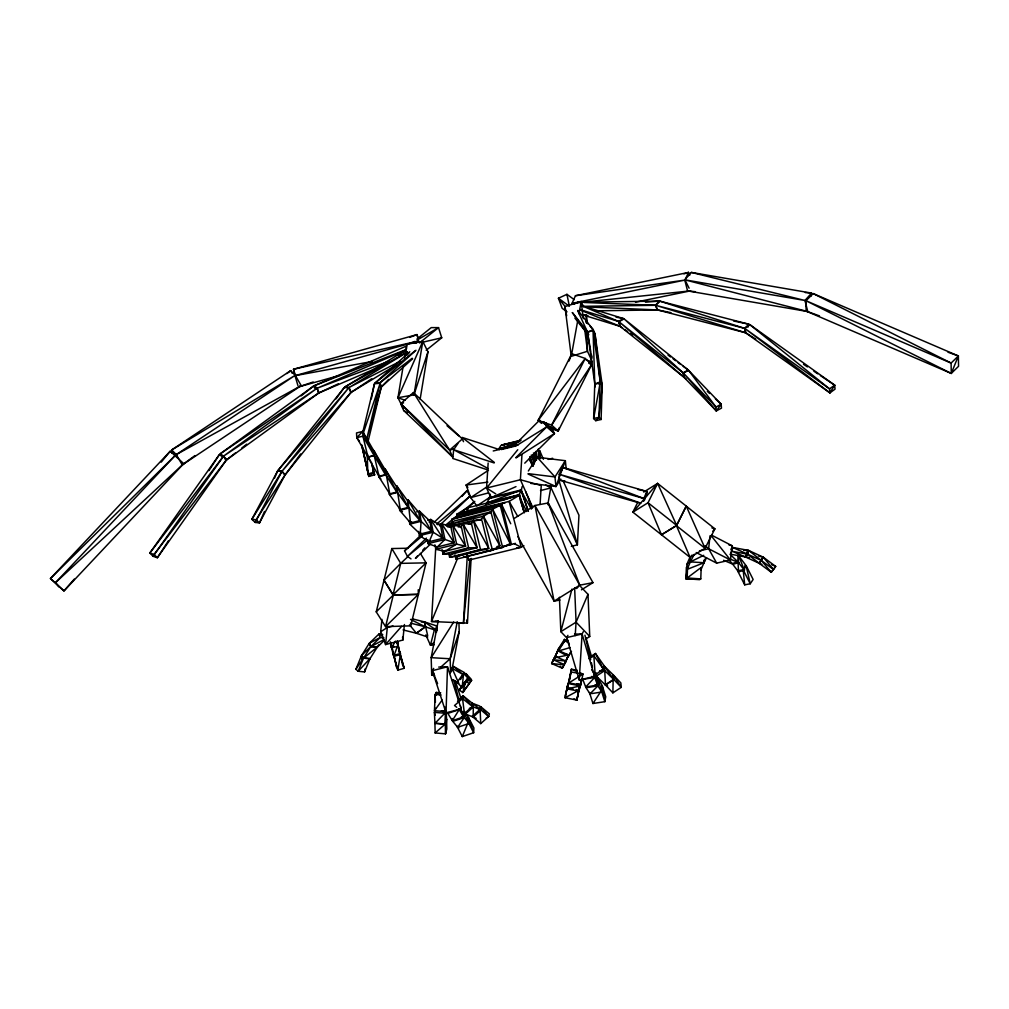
<?xml version="1.0" encoding="UTF-8"?>
<svg xmlns="http://www.w3.org/2000/svg" width="1009" height="1009" viewBox="0 0 1009 1009"><rect width="100%" height="100%" fill="white"/><g stroke="black" fill="none" stroke-linecap="round" stroke-linejoin="round"><path stroke-width="1.5" d="M473.208 717.033L473.309 706.943L471.972 703.122L479.779 706.073L481.129 709.907L473.208 717.033L465.389 714.069L464.493 711.522M460.432 705.871L461.201 708.911L446.041 712.808L447.492 666.785L438.738 667.075M595.739 420.69L598.993 417.322L602.234 385.135L600.128 382.966L594.755 384.152L593.633 418.521L595.739 420.69L601.099 419.492L602.234 385.135L594.957 333.55L593.04 330.195L587.579 332.428L594.806 384.076L600.254 381.856L594.957 333.55M598.993 417.322L600.128 382.966L593.633 418.521L598.993 417.322L601.099 419.492M701.192 567.436L700.776 578.889L699.552 579.658L685.943 578.737L686.372 567.285L687.583 566.516L687.167 577.968L685.943 578.737L687.583 566.516M436.128 695.403L436.254 692.451L440.719 692.805M440.252 693.675L436.254 692.451L435.169 694.507L434.463 710.714L444.868 711.522L445.057 707.107M445.89 710.828L445.31 724.285L434.929 723.403L434.4 712.354L435.333 708.305M559.049 478.531L559.251 474.293L562.328 467.255L646.908 491.446L646.706 495.684M562.19 470.08L562.328 467.255L643.83 498.484L643.692 501.309M547.824 504.601L551.28 484.749M462.286 736.583L468.226 722.217L468.491 717.475L473.902 727.981L473.637 732.723L462.286 736.583L456.875 726.076L458.767 727.994M406.513 348.95L406.778 344.283L422.796 341.42L427.955 351.826L420.135 399.173M435.787 546.701L431.511 621.506L467.432 623.108L471.077 559.213M457.216 622.906L463.421 623.373L467.331 554.799M612.879 692.855L613.258 674.907L620.85 682.916L621.241 687.356L612.879 692.855L605.299 684.834L613.649 679.334L621.241 687.356L613.258 674.907M490.298 496.378L486.578 488.028L488.142 463.005M521.956 454.706L520.392 479.742L532.802 507.577M540.08 504.298L541.253 485.518L520.392 479.742L486.578 488.028L495.747 493.88M596.382 673.028L594.591 676.421L579.229 680.016L582.092 633.993L583.278 631.735M575.193 635.582L576.076 622.175L574.638 587.793M409.351 521.237L409.805 524.138L421.094 521.325L431.511 531.238L419.504 511.159L429.935 521.085L431.511 531.238L420.236 534.051L421.094 521.325L419.504 511.159L416.692 511.866M585.699 687.003L594.679 677.443L582.761 679.36L585.699 687.003L597.618 685.098L594.679 677.443L594.982 672.94M446.558 719.177L445.524 733.846L435.156 732.938L434.904 723.125L445.284 724.021L446.558 719.177L446.81 728.99L445.524 733.846L445.284 724.021L435.156 732.938M577.299 670.253L571.384 669.232L568.824 682.954L580.654 685.01L582.988 674.05L580.087 672.839M577.753 683.799L580.654 685.01L581.461 679.498M462.147 687.697L463.572 673.381L466.082 673.671L471.127 679.133L468.617 678.843L463.572 673.381L457.102 682.235L462.147 687.697L465.843 682.626M404.42 624.533L402.856 640.047L385.577 644.574L380.683 631.76L381.932 619.362M393.056 626.009L387.305 627.522L385.577 644.574L401.582 626.4M463.421 623.373L469.853 559.289M576.152 689.651L579.09 690.219L565.09 697.761L567.55 685.464L565.09 697.761L576.883 700.069L579.343 687.76L576.883 700.069L573.995 698.871M539.046 458.326L539.815 450.884L543.422 459.284M711.484 535.085L731.941 545.667L730.466 560.045L716.667 563.123L708.646 548.757L709.983 535.817M454 526.055L462.992 523.81L471.468 523.684L477.106 547.71L451.628 554.055L443.14 554.181L443.506 551.166M434.627 675.399L431.713 675.235L432.319 670.556M738.802 556.009L738.02 561.874L738.538 571.876L744.377 570.262L745.159 564.409L738.802 556.009L744.377 570.262L738.02 561.874L733.644 563.085M368.335 438.991L367.907 442.03L381.364 386.775L380.179 383.243L374.453 383.761L362.572 433.063M403.108 408.128L397.962 397.723L403.259 365.662M404.521 358.018L406.778 344.283M397.962 397.723L413.98 394.872L422.796 341.42L397.962 397.723L405.013 400.245M576.694 683.698L580.389 685.918L567.071 688.857L569.316 679.284L567.071 688.857L578.863 691.152L581.108 681.579L579.57 686.826M579.343 688.277L578.863 691.152L581.108 681.579M464.417 713.464L462.538 698.594L463.03 695.756L472.931 703.727L472.439 706.552L464.417 713.464L458.918 709.05M592.951 703.513L601.389 690.686L602.272 685.792L605.728 696.778L604.845 701.671L592.951 703.513L589.496 692.527M586.771 332.428L587.478 351.271L571.271 356.328L577.602 321.316M578.977 313.711L581.171 301.527L564.964 306.585L571.271 356.328M580.654 685.01L581.789 678.906M438.247 620.674L431.184 657.666L431.713 675.235L434.021 673.167M431.713 675.235L432.306 672.145M450.506 670.481L450.153 658.776L457.216 621.784M451.855 670.178L459.221 631.647L458.956 622.868M576.883 700.069L579.343 687.76M810.946 296.167L811.577 293.089L691.342 272.417L684.72 279.808L687.558 290.895L807.78 311.567L804.942 300.48L811.577 293.089L805.308 292.585M371.337 398.832L374.453 383.761M364.564 671.944L370.076 658.486L363.694 657.792L361.399 655.85L355.887 669.308L358.182 671.25L364.564 671.944L365.208 668.866M773.512 569.202L771.267 572.254L761.19 560.361L773.449 569.467L775.694 566.415L763.435 557.309L758.995 563.161L771.267 572.254L775.694 566.415L771.759 564.687M446.155 710.601L446.546 718.9L445.31 724.285L445.398 710.538M701.381 567.525L700.713 570.325L704.005 562.719L703.866 560.222L703.954 562.82L706.514 557.763M420.4 553.437L426.063 562.858L410.751 625.845L385.577 626.639L376.231 611.845L391.82 548.555L408.216 548.228M408.393 556.211L400.712 563.363L392.993 594.932L418.331 594.427L418.218 589.786M554.294 658.776L557.914 650.288L554.294 658.776L557.914 650.288L568.559 654.955L564.939 663.43L568.559 654.955L565.835 654.021M569.051 680.192L571.384 669.232L577.186 671.641M465.981 688.037L471.632 680.255L468.113 677.707L465.742 681.151L462.79 692.565L459.284 690.017L461.643 686.561M434.374 629.994L430.414 645.155L434.198 644.701M571.939 589.105L560.84 631.672L567.146 638.293M561.206 471.493L562.328 467.255M644.675 499.909L646.908 491.446L637.814 489.466M565.343 695.302L567.298 687.924L573.2 689.071M522.258 486.376L521.085 490.727L489.163 498.56L490.349 494.208M480.801 706.704L480.107 709.277L480.738 723.604L488.659 716.478L489.352 713.905L480.801 706.704L488.659 716.478L486.25 717.992M381.364 386.775L366.494 440.025L380.179 383.243L363.265 433.189M548.77 427.702L558.204 431.02L559.036 428.043M703.954 562.82L705.304 558.645M413.98 394.872L427.955 351.826M747.984 327.118L748.93 324.23L660.025 301.187L655.686 305.311L657.2 309.851L746.118 332.894L744.592 328.354L660.025 301.187M440.933 666.999L450.153 658.776L459.221 631.647M255.201 522.435L281.852 471.544L285.194 474.697L259.464 522.914L255.201 522.435L251.859 519.294L277.576 471.064L281.852 471.544L251.859 519.294L256.122 519.774L259.464 522.914L264.509 511.449M450.556 672.587L453.646 666.52L464.43 672.599L460.52 679.511M536.12 460.091L537.154 457.228L536.006 451.326M530.734 483.399L555.959 486.502L565.355 460.697L537.154 457.228L528.363 470.976M397.079 641.371L397.723 645.47L393.8 656.191L400.283 654.778L397.231 641.346M569.063 360.97L571.775 353.718L585.233 358.46L591.804 364.375L558.204 431.02L538.175 420.362L571.775 353.718M763.018 557.069L759.411 563.4L745.172 556.854L748.792 550.523L763.018 557.069L758.541 556.035M951.273 373.431L951.096 363.076L805.951 300.72L951.273 373.431L958.373 355.95L813.229 293.594L805.951 300.72L806.128 311.075L951.273 373.431L958.55 366.292L958.373 355.95L948.019 352.229M457.279 559.036L431.511 621.506L438.574 621.418L435.535 621.241M418.609 531.402L419.403 535.653L429.191 541.719L433.151 532.222L430.767 519.484L427.715 520.24M551.646 663.544L555.227 656.38L565.872 661.046L564.258 664.855L562.29 668.198L551.646 663.544L555.227 656.38L551.646 663.544L564.258 664.855M563.905 664.389L553.26 659.735L565.872 661.046L562.29 668.198L560.121 666.192M559.415 597.29L560.84 631.672L576.076 622.175L587.995 594.326L580.629 586.595M686.852 564.397L690.143 556.804L690.396 561.799L687.104 569.404L686.852 564.397L690.396 561.799M274.473 478.203L277.576 471.064M646.908 491.446L643.83 498.484L559.251 474.293L640.601 503.087M635.481 302.195L690.446 290.869L572.053 303.343L575.458 295.725L688.453 272.443L689.803 275.142M683.963 273.855L688.453 272.443L685.035 280.061L689.097 288.17M449.749 673.432L452.095 668.336L462.866 674.428L453.646 666.52L451.893 670.329M565.191 662.459L568.307 655.913M153.141 556.3L223.443 456.219L226.76 459.499L157.354 557.737L153.141 556.3L149.837 553.033L219.23 454.794L223.443 456.219L149.837 553.033L154.036 554.458L157.354 557.737L168.503 540.685M518.765 495.28L521.376 489.92L489.453 497.74L486.855 503.1L521.376 489.92L527.972 510.63M637.65 502.495L632.87 512.168L690.08 557.384L705.064 548.328L714.889 528.83L686.271 506.177L676.434 525.676L661.45 534.72L648.03 502.747L657.603 483.412L686.221 506.077L676.661 525.412L661.488 534.82M694.179 554.307L690.345 561.899L704.005 562.719L688.516 568.849M567.865 655.156L568.256 656.506L570.274 652.621M567.916 635.329L566.717 637.587L579.229 680.016M435.547 708.671L434.463 710.714L442.156 700.057M433.693 668.374L432.319 670.682L446.041 712.808M395.503 641.119L391.555 647.677L398.063 646.378L397.42 641.119M829.89 392.867L829.537 388.869L744.768 328.417L829.89 392.867L834.683 385.148L749.914 324.696L744.768 328.417L745.121 332.428L829.89 392.867L835.036 389.146L834.683 385.148L820.405 375.6M452.272 720.691L459.221 709.604L463.623 716.894L452.272 720.691L447.87 713.401L459.221 709.604M564.536 654.463L558.355 651.045L557.964 649.695L564.422 639.391L568.13 641.447M568.256 656.506L571.485 651.36M516.545 444.452L498.799 448.866L500.943 445.461L520.177 440.668M453.684 621.998L431.184 657.666L450.153 658.776M361.6 655.459L369.092 643.591L370.997 646.315L377.379 647.009L369.874 658.877L363.505 658.183L361.6 655.459L370.997 646.315L363.505 658.183L377.379 647.009M598.841 384.088L600.254 381.856L593.04 330.195L594.806 384.076M458.616 555.328L456.144 559.238L454.958 554.811M480.952 520.127L483.437 516.217L490.866 511.84L499.934 545.844L492.506 550.208L456.144 559.238L456.005 556.173M490.109 513.089L492.606 509.167L500.187 505.282L510.226 543.536L502.659 547.408L463.333 557.17M528.161 474.091L555.959 486.502L560.752 479.01M256.122 519.774L285.194 474.697M499.632 506.43L501.322 503.794L505.332 502.709M382.714 634.472L378.892 634.068L369.382 643.225L370.707 646.681L377.089 647.374L378.728 644.839M452.183 553.31L449.636 557.258L457.872 556.11L488.747 548.429L482.075 520.871M470.9 524.428L473.461 520.493L481.697 519.345M208.939 470.61L219.23 454.794M442.093 549.678L443.14 554.181L445.625 550.384M460.508 527.606L462.992 523.81L477.106 547.71L468.63 547.837L443.14 554.181M589.13 362.95L591.804 364.375L551.633 425.117L538.175 420.362L585.233 358.46L551.633 425.117L558.204 431.02M437.578 546.701L435.85 549.3L444.818 551.355L465.59 546.184L461.327 526.635L452.36 524.579L446.419 526.055M450.619 527.177L452.36 524.579L465.59 546.184L456.623 544.128L435.85 549.3L434.866 544.797M452.246 718.522L452.801 721.397L457.67 727.312L464.216 717.563L463.106 711.786M429.771 541.139L428.081 543.649L437.313 546.966L454.189 542.754L450.884 526.925L441.652 523.608L437.427 524.655M439.949 526.118L441.652 523.608L454.189 542.754L444.956 539.449L428.081 543.649L427.475 540.774M355.887 669.308L363.694 657.792L358.182 671.25L370.076 658.486M743.885 568.672L746.067 565.456L753.143 579.469L750.229 583.77L744.705 584.842L737.629 570.829L743.154 569.757L750.229 583.77L746.067 565.456M457.884 443.556L453.684 449.711L452.801 458.477L487.246 469.74M465.162 689.109L462.79 692.565L471.632 680.255L465.742 681.151L459.284 690.017L467.23 678.943M421.157 533.168L419.403 535.653L433.151 532.222L442.926 538.289L440.542 525.538L430.767 519.484L429.014 521.968M716.314 410.928L715.999 407.043L683.408 373.103L716.314 410.928L721.17 404.243L688.579 370.316L683.408 373.103L683.724 377L716.314 410.928L721.473 408.128L721.17 404.243L715.406 398.883M336.022 398.845L344.334 387.469L348.597 387.948L351.321 392.034L284.879 475.163L282.154 471.077L277.891 470.598L344.334 387.469M463.497 684.039L465.338 681.504M284.879 475.163L300.657 453.949M589.067 658.726L593.834 655.636L595.461 653.454L605.11 667.138L603.483 669.32L595.146 674.718L591.627 669.749M411.571 521.779L409.805 524.138L420.236 534.051M557.964 649.695L564.813 640.74L564.422 639.391L568.281 641.951M154.036 554.458L226.76 459.499M731.008 549.262L732.471 547.395L748.274 550.359L747.871 554.231L745.689 557.018L731.323 554.332M730.617 553.134L732.067 551.28L732.471 547.395L747.871 554.231L732.067 551.28L745.689 557.018M746.811 552.213L748.274 550.359L743.772 550.321M747.328 552.39L748.792 550.523L761.593 560.613L747.354 554.067L759.411 563.4M486.578 488.028L517.768 449.737M161.263 462.109L170.206 451.212L183.726 463.648L63.971 590.933L50.45 578.498L170.206 451.212L172.299 453.306M277.891 470.598L348.597 387.948L282.154 471.077L351.321 392.034M657.603 483.412L632.87 512.168L648.03 502.747L676.661 525.412L657.603 483.412L643.704 492.051M692.149 555L690.08 557.384L676.434 525.676L705.064 548.328L686.271 506.177M712.821 531.213L714.889 528.83L711.887 527.896M74.3 579.09L63.971 590.933L50.45 578.498L175.352 455.299L176.966 457.43L176.285 454.592L171.681 449.951L290.63 370.656L295.233 375.298L301.212 385.602L182.263 464.909L176.285 454.592L295.233 375.298L171.681 449.951L174.671 455.109M485.606 504.374L487.183 502.583L519.105 494.763L524.138 512.269M461.908 496.466L467.066 490.614L469.98 496.176L440.958 524.138M567.79 684.531L568.597 683.61L580.389 685.918M415.431 558.254L417.524 555.934M422.758 550.17L424.852 547.862M576.631 588.537L579.734 585.182L592.977 582.647L548.202 502.961L534.959 505.484L514.464 518.26M58.825 586.847L55.596 582.584L175.352 455.299M359.507 441.324L356.782 437.654L362.647 431.436L373.809 450.809L374.087 455.513L367.944 457.027L356.782 437.654L356.505 432.949L362.647 431.436L374.087 455.513L362.925 436.14L362.647 431.436M406.829 355.206L408.948 352.961M434.929 723.403L444.78 713.237L441.349 710.878M415.96 350.262L379.737 382.928L381.087 387.204L388.642 379.434M588.789 302.132L659.432 301.111L655.346 305.298L583.126 306.332M597.694 678.363L601.881 691.985L601.717 684.468L597.694 678.363L597.87 685.88L590.038 693.851L586.027 687.734L597.87 685.88L601.881 691.985L591.526 693.612M400.712 563.363L384.088 580.125L392.993 594.932L426.063 562.858L400.712 563.363L391.82 548.555M513.329 446.344L539.727 420.021M515.902 457.619L546.689 426.908L543.965 421.724M524.756 463.169L554.446 433.567L551.04 427.072M437.313 546.966L444.956 539.449L441.652 523.608M376.231 611.845L393.296 595.07L418.47 594.276L385.577 626.639L393.296 595.07L383.95 580.276M958.373 355.95L951.096 363.076L813.229 293.594M410.991 558.898L407.447 556.413L404.533 550.851L420.16 535.792M434.677 521.804L467.066 490.614M426.441 538.125L407.447 556.413L427.866 539.689M415.582 558.406L430.099 544.419M466.94 508.914L474.76 501.385L461.466 512.118M377.089 647.374L384.479 640.236M55.596 582.584L183.726 463.648M412.227 358.233L379.737 382.928L374.73 383.332L409.793 351.725M381.087 387.204L412.643 358.75M465.389 714.069L473.309 706.943L481.129 709.907L471.972 703.122M480.738 723.604L472.187 716.403L480.107 709.277L488.659 716.478M413.438 392.526L449.623 450.115L452.549 456.913L403.65 410.486L400.724 403.676L413.438 392.526L462.349 438.953L463.509 441.677M403.575 402.894L400.724 403.676L449.623 450.115L462.349 438.953M458.452 699.716L463.03 695.756L472.439 706.552L462.538 698.594L457.518 701.318M462.538 698.594L454.517 705.505L456.724 707.284M404.533 550.851L422.38 535.943M436.657 524.012L469.98 496.176M361.512 444.528L368.84 476.412L373.671 472.414L372.144 464.935M445.864 524.92L457.872 515.082M374.73 383.332L414.712 351.157M416.906 339.112L431.247 327.61L438.537 327.622L441.728 337.801L426.189 350.274M419.416 342.959L438.537 327.622L417.411 339.882M286.947 373.57L290.63 370.656L292.131 373.229M301.136 395.894L313.446 386.157L316.914 388.364L319.121 392.741L225.839 460.432L223.62 456.068L220.151 453.848L313.446 386.157M225.839 460.432L235.677 452.776M241.832 447.983L246.751 444.162M700.032 568.319L687.167 577.968L700.776 578.889L685.943 578.737M182.263 464.909L194.964 455.576M834.683 385.148L829.537 388.869L749.914 324.696M403.045 629.919L416.452 633.286L425.382 626.841L424.335 621.859L412.429 618.87M434.248 642.392L430.414 645.155L426.416 636.2M398.328 355.546L404.647 351.094M319.121 392.741L223.62 456.068L316.914 388.364L220.151 453.848L221.261 456.043M488.444 470.257L466.108 485.026L470.686 497.601L476.828 505.9L491.282 496.34M486.452 487.17L470.686 497.601L488.457 492.909M405.807 350.022L344.952 386.914L349.228 387.393L350.703 392.602L371.766 378.741M596.357 676.118L604.719 670.632L603.899 665.738L613.043 674.68L613.863 679.574L605.501 685.061L596.357 676.118L595.941 673.671M589.496 657.326L595.461 653.454L603.483 669.32L599.46 671.25M380.683 631.76L387.305 627.522M516.116 457.872L554.446 433.567L545.781 422.67M548.202 502.961L579.734 585.182L554.105 601.15L517.831 536.574M581.449 589.836L592.977 582.647M585.939 638.886L589.748 636.515L587.995 594.326M515.271 446.394L546.689 426.908L554.446 433.567M444.818 551.355L456.623 544.128L452.36 524.579M407.434 352.103L349.228 387.393L400.371 361.184M350.703 392.602L395.679 365.321M467.684 555.669L468.857 560.109L471.493 558.519M468.857 560.109L521.237 547.269L523.885 545.68M447.075 525.248L454.504 520.884L490.866 511.84L447.075 525.248L483.437 516.217L499.934 545.844L496.907 546.588M414.762 341.42L412.126 342.959L416.503 342.959M344.952 386.914L407.295 351.939M176.285 454.592L301.212 385.602M583.353 315.085L620.409 326.475L618.429 321.392L582.092 305.841L623.6 318.604L618.429 321.392L579.885 309.549M624.092 318.882L618.921 321.682L619.917 326.184L684.064 377.303L683.068 372.8L624.092 318.882L688.239 370L683.068 372.8L618.921 321.682L684.064 377.303M721.17 404.243L715.999 407.043L688.579 370.316M383.95 639.618L370.707 646.681L380.216 637.511L384.038 637.928M369.382 643.225L380.216 637.511L378.892 634.068L382.739 636.137M703.714 555.328L690.345 561.899L690.181 556.703M589.798 657.578L593.834 655.636L603.483 669.32M405.252 346.566L314.102 385.779L317.305 388.162L318.466 393.132L338.356 383.798M574.222 299.648L566.944 294.325L558.431 298.248L562.177 308.3L567.033 311.857M573.604 304.277L577.867 302.309M489.163 498.56L515.99 486.628M405.568 350.211L317.305 388.162L389.02 361.197M318.466 393.132L379.233 366.999M405.53 349.795L314.102 385.779L314.682 388.251M409.692 337.384L417.02 334.584L418.281 338.822M451.628 554.055L468.63 547.837L462.992 523.81M469.336 708.356L473.309 706.943M498.799 448.866L518.941 441.841M313.231 381.982L298.349 386.989L339.024 375.575M452.801 721.397L464.216 717.563L469.084 723.466L457.67 727.312M503.024 499.997L519.105 494.763M589.357 362.672L592.296 361.752L586.292 360.2M723.554 560.285L733.076 564.271L738.651 562.606L737.92 555.24M570.249 647.526L558.355 651.045L564.813 640.74L568.521 642.796M457.872 556.11L480.498 549.577L488.747 548.429L473.461 520.493L454.353 525.248M372.371 361.436L294.994 375.689L293.493 369.269L417.02 334.584L418.521 341.004L294.994 375.689L297.932 385.577M449.623 450.115L453.899 448.929M510.731 523.747L501.322 503.794L458.124 514.502L464.808 512.686M515.473 543.359L502.52 546.664M361.916 446.129L368.84 476.412L374.604 474.873L373.671 472.414L367.894 473.953L367.162 453.924M548.101 459.423L552.655 458.263M540.483 490.563L551.116 487.864L577.413 544.81L571.334 546.361M504.033 445.284L501.902 444.956L521.123 440.138M458.124 514.502L480.725 508.826M410.499 522.927L419.895 520.581L418.811 512.383L408.002 499.783L410.499 522.927L399.69 510.327L399.337 507.59M429.191 541.719L442.926 538.289L430.767 519.484M466.145 512.332L472.111 510.857M510.226 543.536L492.606 509.167L451.78 519.307L452.549 522.246M490.601 549.628L495.066 548.518M356.782 437.654L362.925 436.14L367.944 457.027M501.284 449.56L514.603 446.268M378.968 476.248L385.388 474.671L385.085 469.702L373.935 450.645L374.251 455.614L378.968 476.248L367.818 457.191L367.667 454.706M493.237 450.973L518.235 444.843M389.764 493.83L396.802 492.102L396.31 486.414L385.299 469.273L389.764 493.83L378.753 476.689L378.501 473.839M389.398 494.486L397.42 492.518L408.229 507.439L400.207 509.406L389.398 494.486L389.108 491.787M502.28 546.676L511.449 544.456L501.322 503.794M593.519 671.843L594.591 676.421L582.092 633.993L566.717 637.587L569.366 644.814M420.904 342.619L441.728 337.801M418.521 341.004L293.493 369.269L295.17 374.919M456.131 525.109L471.165 521.716M474.18 521.048L480.196 519.685M699.451 550.813L708.646 548.757L730.466 560.045L711.093 535.602M393.838 646.302L391.24 646.87L393.8 656.191L393.144 652.104M501.902 444.956L519.786 441.248M572.053 303.343L685.035 280.061L575.458 295.725M554.546 657.805L568.559 654.955M468.378 524.276L471.468 523.684M559.995 600.027L554.105 601.15L534.959 505.484L579.734 585.182M490.563 549.691L502.659 547.408L492.606 509.167M483.361 551.683L492.506 550.208L483.437 516.217M516.595 547.988L521.237 547.269L509.141 501.41L519.711 495.041L524.39 512.786M487.877 482.125L466.108 485.026L467.861 487.397M437.301 628.178L434.778 628.481L436.493 632.315M458.187 526.963L461.327 526.635M645.457 302.158L659.432 301.111M421.358 622.086L424.335 621.859M600.128 670.935L604.719 670.632L613.863 679.574L603.899 665.738M447.819 527.026L450.884 526.925M458.288 709.012L461.201 708.911L447.492 666.785L432.319 670.682L437.578 683.572M596.571 310.822L657.792 309.94L655.346 305.298L584.022 302.46M574.537 634.106L582.092 633.993M586.179 306.913L657.792 309.94M441.11 694.961L435.169 694.507L435.383 702.365M444.78 713.237L434.4 712.354L435.283 715.179M687.558 290.895L695.39 291.715M528.249 473.65L554.963 476.942L565.355 460.697L566.2 468.895M745.172 556.854L749.447 557.674M615.995 317.129L623.6 318.604M565.128 481.142L558.986 479.943L640.538 503.264M657.2 309.851L670.96 312.651M733.593 320.988L748.93 324.23L744.592 328.354L655.686 305.311L746.118 332.894M583.416 314.682L587.932 315.64M728.977 544.986L731.941 545.667M691.342 272.417L804.942 300.48L684.72 279.808L807.78 311.567M410.486 623.108L425.382 626.841L410.524 619.412M461.378 716.806L464.216 717.563M442.207 710.714L444.868 711.522M499.531 449.636L462.097 437.401L494.372 462.45M494.12 462.929L453.684 449.711L487.889 468.441M427.69 635.657L424.499 621.91L436.304 625.807L437.023 630.701L425.218 626.791L416.288 633.236L426.618 636.654M589.105 363.417L591.804 364.375M591.804 676.421L594.679 677.443M806.128 311.075L819.447 315.893M581.272 310.419L620.409 326.475M758.995 563.161L761.896 564.359M730.491 559.2L738.651 562.606L730.011 554.282M402.477 511.588L399.69 510.327L409.086 507.981L419.895 520.581L408.002 499.783M595.196 684.619L597.87 685.88M605.299 684.834L607.695 686.032M472.187 716.403L476.147 718.383M514.237 543.687L521.237 547.269M545.692 485.064L551.116 487.864M696.21 552.541L716.667 563.123M452.019 679.524L458.754 683.32L452.095 668.336M403.65 410.486L407.661 412.782M745.121 332.428L755.703 339.1M803.517 364.299L807.414 366.91M813.91 371.249L817.807 373.86M619.917 326.184L622.49 327.975M625.05 329.766L627.623 331.557M630.184 333.348L632.757 335.139M424.499 621.91L437.023 630.701M465.742 681.151L469.261 683.711M668.034 355.092L670.556 356.959M673.079 358.813L675.614 360.68M678.136 362.546L680.659 364.413M683.181 366.28L688.239 370M683.724 377L686.082 378.943M447.012 425.748L458.805 435.901M538.175 420.362L541.455 423.326M705.291 545.68L708.646 548.757M707.334 391.366L709.642 393.51M382.89 467.52L385.085 469.702M728.321 559.427L733.076 564.271M400.724 403.676L452.549 456.913M371.64 448.576L373.809 450.809M576.076 622.175L589.748 636.515M380.86 478.972L378.753 476.689L385.779 474.962L396.802 492.102L385.299 469.273M585.901 321.619L588.007 323.952M590.126 326.285L593.292 329.779L594.793 334.017M537.154 457.228L554.963 476.942L555.959 486.502M425.848 634.926L427.702 637.095M763.435 557.309L773.449 569.467M463.799 711.522L467.697 716.251L469.084 723.466L463.459 711.66M409.49 624.785L416.452 633.286M565.28 306.673L558.431 298.248L569.353 306.231L566.944 294.325M577.955 310.431L593.292 329.779L587.742 331.948L572.406 312.601M574.865 318.062L588.285 334.988M370.53 460.709L367.818 457.191L374.251 455.614L385.388 474.671L373.935 450.645M732.181 563.489L738.538 571.876M396.676 485.77L407.485 500.691L408.229 507.439L396.676 485.77L400.207 509.406M572.343 312.639L588.361 334.963M529.309 459.272L533.219 465.868M600.254 381.856L602.184 385.211L601.036 380.721M517.743 516.394L509.141 501.41L456.749 514.249L457.531 517.213M531.339 509.003L521.085 490.727L528.413 511.336M468.226 722.217L473.637 732.723L468.491 717.475M466.082 673.671L468.617 678.843M520.089 497.979L526.66 511.513M400.485 656.178L399.034 650.237L404.193 668.299L397.823 670.14L392.665 652.066L397.823 670.14L400.56 653.441L394.191 655.282L396.297 666.936M403.171 666.167L404.193 668.299L399.034 650.237M577.678 310.633L588.751 334.786M563.173 481.053L578.952 515.221L577.413 544.81L559.062 480.65M583.58 306.774L581.171 301.527L583.341 318.63M591.703 360.453L587.478 351.271L584.526 327.963M531.188 455.147L534.392 462.324M529.46 459.07L532.563 466.032M392.93 650.729L390.584 642.783M372.863 470.661L374.604 474.873L372.699 466.044M525.714 491.698L527.43 496.037M528.577 498.925L532.02 507.59M530.053 456.913L533.433 465.717M596.067 673.987L598.022 679.095L597.618 685.098L595.36 672.953M527.77 496.731L531.957 508.511M461.037 709.604L463.623 716.894L463.434 712.518M533.458 452.965L535.93 460.306M450.96 667.681L451.906 670.594M455.223 680.76L460.899 698.19M520.177 499.707L523.948 511.55M601.389 690.686L604.845 701.671L602.272 685.792M532.525 454.945L534.77 462.273M529.927 456.888L532.626 465.679M586.027 637.915L591.627 656.935M466.574 620.081L467.432 623.108M397.723 645.47L400.283 654.778L397.205 641.484M390.735 642.746L391.833 646.744M468.491 512.32L467.318 507.88L519.711 495.041L456.749 514.249L467.318 507.88L467.457 512.484M450.708 667.882L451.49 670.922M453.823 680.041L459.259 701.318M401.204 659.154L402.667 665.095M473.461 520.493L480.498 549.577L449.636 557.258L448.891 554.193M584.943 635.191L590.656 659.621M591.375 662.673L592.447 667.264M534.808 452.473L536.536 460.091M532.311 455.034L534.379 464.178M371.438 462.122L373.671 472.414M362.13 445.511L368.84 476.412M397.155 642.065L398.063 646.378L397.319 641.863M390.332 641.938L391.555 647.677L390.899 642.43M564.964 306.585L566.68 315.842M587.579 332.428L590.883 352.292M591.4 355.345L591.905 358.397M586.393 315.123L587.377 322.893M591.312 353.982L591.703 357.098M688.453 272.443L688.781 275.507M402.541 637.057L402.856 640.047M743.154 569.757L744.705 584.842M539.815 450.884L540.547 458.578M538.238 449.106L538.92 458.326M534.858 453.218L535.426 460.899M593.834 655.636L595.146 674.718M361.399 655.85L361.588 658.991M604.719 670.632L605.501 685.061M586.115 315.161L586.406 323.006M594.755 384.152L594.843 387.204M571.157 671.994L568.824 682.954L582.988 674.05L571.157 671.994M459.347 515.422L451.78 519.307L500.187 505.282L459.347 515.422"/></g></svg>
